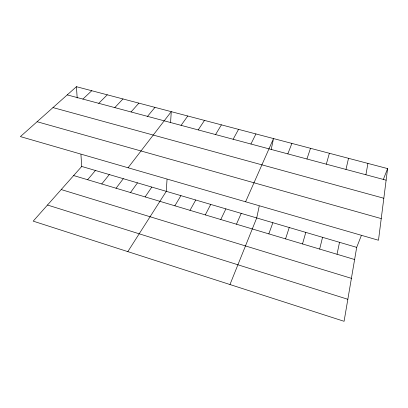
<?xml version="1.0" encoding="UTF-8"?>
<svg xmlns="http://www.w3.org/2000/svg" width="408" height="408" viewBox="0 0 408 408"><rect width="100%" height="100%" fill="white"/><g stroke="black" fill="none" stroke-linecap="round" stroke-linejoin="round"><path stroke-width="0.61" d="M167.03 179.423L166.286 191.337L127.816 251.629M170.595 122.359L171.263 111.654L128.066 167.764M387.6 168.596L378.481 240.251L20.4 136.598L76.434 86.7L387.6 168.596L383.301 179.556M361.279 235.676L356.689 247.365L344.087 321.3L33.191 221.141L81.728 166.454L80.932 154.484M365.905 174.762L367.924 163.419M337.028 254.266L339.517 242.311M259.218 206.122L256.714 217.949L229.969 284.539M271.218 149.425L273.518 138.567L245.591 201.787M345.969 169.432L348.524 158.309M319.658 249.074L322.55 237.323M326.313 164.174L329.384 153.275M302.507 243.948L305.791 232.392M285.564 238.884L289.236 227.516M306.933 158.993L310.508 148.303M268.826 233.881L272.875 222.702M287.824 153.882L291.888 143.402M236.446 224.206L241.21 213.384M220.779 219.524L225.884 208.876M250.935 144.019L255.923 133.936M205.295 214.899L210.732 204.413M233.131 139.256L238.553 129.367M189.99 210.324L195.748 200.007M174.864 205.8L180.933 195.646M215.562 134.558L221.406 124.853M198.217 129.917L204.479 120.401M145.126 196.916L151.802 187.073M181.101 125.343L187.767 115.999M130.504 192.545L137.476 182.861M116.051 188.226L123.308 178.689M101.76 183.957L109.298 174.568M147.528 116.362L154.964 107.365M87.628 179.734L95.436 170.488M131.06 111.96L138.868 103.132M114.801 107.61L122.971 98.945M98.746 103.316L107.268 94.814M82.895 99.078L91.759 90.729M67.238 94.891L386.126 180.173M52.984 107.584L383.826 198.252M37.108 121.722L381.235 218.596M81.728 166.454L356.689 247.365M73.649 175.557L354.618 259.519M61.22 189.562L351.41 278.338M47.501 205.025L347.84 299.278M76.434 86.7L77.183 98.002"/></g></svg>
